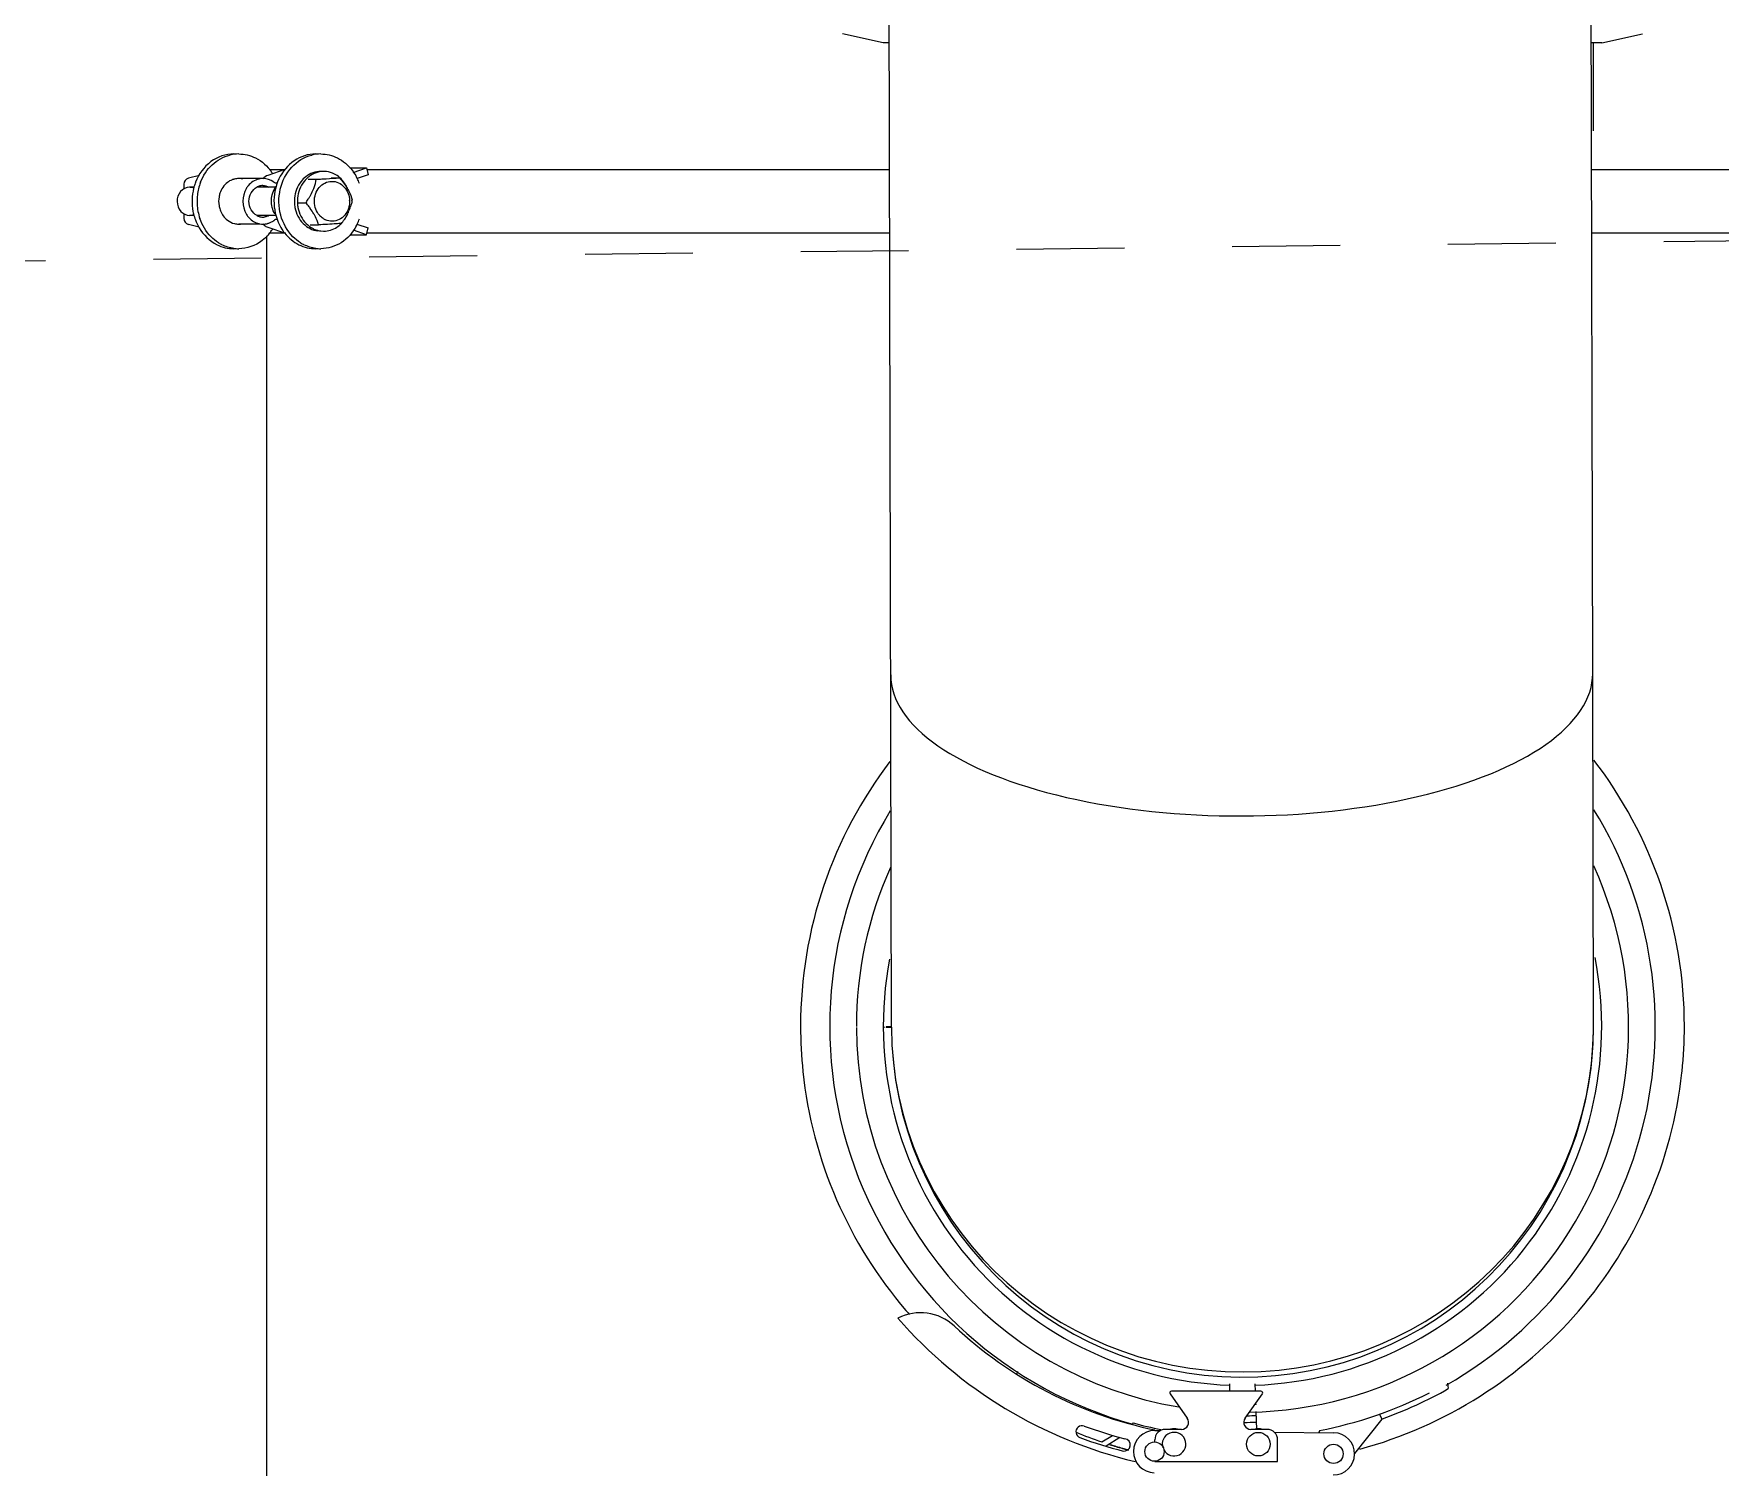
# Model space of a CAD drawing. Header units: millimetres. Extents: x 11802 to 19889, y -472 to 9054.
# Drawn here: x 15472.1 to 15952.6, y 6431.7 to 6840.2 of the extents above; entities that cross this region are included whole.
import ezdxf

# ---------------------------------------------------------------- set-up
doc = ezdxf.new("R2010")
doc.units = ezdxf.units.MM
doc.header["$LTSCALE"] = 307.34
doc.linetypes.add('DASHED', pattern=[0.2, 0.1, -0.1])
doc.layers.get('0').update_dxf_attribs({"linetype": 'CONTINUOUS'})

msp = doc.modelspace()

# ---------------------------------------------------------------- linework, layer by layer
at = {"color": 0, "linetype": 'Continuous'}
for p, q in [((15716.44368298864, 6557.116817972765), (15715.73183304174, 6882.296498837265)), ((15916.22346769764, 6657.920096446966), (15915.73135388004, 6882.734293820266)), ((15714.09943826414, 6837.609066835265), (15702.45485291614, 6840.170875611764)), ((15715.82969102104, 6837.609066835265), (15714.09943826424, 6837.609066835265)), ((15918.78699596884, 6837.609066835265), (15915.83013210654, 6837.609066835265)), ((15916.44321711654, 6812.478325181365), (15916.44321711654, 6837.609066835265)), ((15918.78699596884, 6837.609066835265), (15930.43158131674, 6840.170875611764)), ((15519.27924885974, 6799.788094461465), (15516.20250635704, 6799.011139284065)), ((15537.37284845124, 6798.921697981965), (15530.49124678704, 6798.921697981965)), ((15543.60941572214, 6801.466339059265), (15538.77153548854, 6799.818682687865)), ((15539.14254001764, 6801.472999855265), (15543.62897327904, 6801.472999855265)), ((15555.46333940884, 6800.876324510165), (15554.70465829984, 6800.921683217265)), ((15556.83608044334, 6799.116460765365), (15559.19635551594, 6799.116460765365)), ((15562.16341866744, 6801.925996657665), (15566.88674605414, 6801.925996657665)), ((15563.09571890714, 6800.634871261465), (15566.88674605414, 6801.925996657665)), ((15567.39302239804, 6800.010351667865), (15564.21055425164, 6798.926485663565)), ((15566.88674605414, 6801.925996657665), (15567.39302239804, 6800.010351667865)), ((15567.00646633954, 6801.472999855265), (15715.90879215464, 6801.472999855265)), ((15915.90923324024, 6801.472999855265), (16106.93496001384, 6801.472999855265)), ((15514.84321711644, 6797.265924676465), (15514.84321711644, 6795.869798846565)), ((15517.85203569324, 6796.421697983866), (15516.44906426984, 6796.421697983866)), ((15541.12230565794, 6796.421697983866), (15535.74611090964, 6796.421697983866)), ((15550.23007442294, 6798.715736073966), (15552.59035019924, 6798.715736073966)), ((15547.23277772134, 6792.020974536465), (15549.59305279404, 6792.020974536465)), ((15549.77286336774, 6792.275724831465), (15549.59305279404, 6792.020974536465)), ((15562.75676891944, 6792.567671105665), (15562.80506565954, 6792.822421348065)), ((15514.84321711644, 6788.967223375665), (15514.84321711644, 6787.577471287365)), ((15519.18486455604, 6785.079135922465), (15516.20250635694, 6785.832256679765)), ((15517.83727595974, 6788.421697979965), (15516.44906426984, 6788.421697979965)), ((15536.44321711654, 6785.921697981865), (15530.49124678704, 6785.921697981865)), ((15541.12243987484, 6788.421697979965), (15535.74539586874, 6788.421697979965)), ((15538.77153548854, 6785.024713275964), (15543.81234832084, 6783.307943331465)), ((15550.84148906234, 6785.726936523765), (15553.20176483864, 6785.726936523765)), ((15559.80777027654, 6786.127658643865), (15559.59458093884, 6786.127658643865)), ((15559.80777027654, 6786.127658643865), (15559.59755654534, 6786.110418238665)), ((15564.13275511684, 6785.943406665265), (15567.39302239804, 6784.833044295965)), ((15566.88674605414, 6782.917399306165), (15567.39302239804, 6784.833044295965)), ((15538.44321711644, 6782.580348788365), (15538.44321711644, 6335.921697981965)), ((15543.76724619534, 6783.370396108465), (15539.29237315284, 6783.370396108465)), ((15553.91806485364, 6783.967071453665), (15554.67674596264, 6783.921712746565)), ((15562.15391814194, 6782.917399306165), (15566.88674605414, 6782.917399306165)), ((15566.88674605414, 6782.917399306265), (15563.14308666554, 6784.192392473965)), ((15715.94841839514, 6783.370396108465), (15567.00646633954, 6783.370396108465)), ((16106.93496001384, 6783.370396108465), (15915.94885948064, 6783.370396108465)), ((15916.44312767284, 6557.554612789065), (15916.22350679934, 6657.884838513065)), ((15714.93504515564, 6557.288081476165), (15716.44330375034, 6557.290066816166)), ((15714.93928691294, 6557.110928387165), (15716.40500324684, 6557.115415898865)), ((15752.30019571314, 6458.452303101265), (15752.45429276954, 6459.117782397165)), ((15821.71083032144, 6453.421697981965), (15796.21560391154, 6453.421697981965)), ((15812.81197531064, 6453.421697981965), (15812.88397578014, 6455.483815910965)), ((15820.00296578014, 6455.483833625965), (15820.07497714364, 6453.421697981965)), ((15874.85207204014, 6455.746159931765), (15875.08057037984, 6454.149276457865)), ((15795.80782220144, 6452.632364131665), (15800.72298910794, 6445.705019942965)), ((15817.20344512514, 6445.705019942965), (15822.11861203154, 6452.632364131665)), ((15820.19711117884, 6449.924236814965), (15820.21012287224, 6449.551630668665)), ((15785.08303600434, 6444.202597249165), (15785.34894276704, 6444.361300548865)), ((15820.27647361984, 6447.651593854765), (15820.45470606044, 6442.547684541865)), ((15856.11170933504, 6445.484470169765), (15848.38291059414, 6435.642155287265)), ((15855.48601937214, 6446.854221041065), (15856.11170933504, 6445.484470169765)), ((15776.34292656684, 6438.986166522964), (15779.43822672454, 6440.833559735265)), ((15781.52945755314, 6440.253179072565), (15777.59460980144, 6437.733998348265)), ((15791.46205288264, 6442.198570636265), (15793.02258569504, 6442.179144423265)), ((15791.46321711654, 6438.926230661766), (15791.46321711654, 6439.547684541865)), ((15799.09186226764, 6442.547684541865), (15794.46321711654, 6442.547684541865)), ((15823.46321711654, 6442.547684541865), (15818.83457196544, 6442.547684541865)), ((15825.47274901354, 6441.775190221965), (15842.45810176284, 6441.563748925465)), ((15826.46321711654, 6433.401219339265), (15826.46321711654, 6439.547684541865)), ((15838.39317035664, 6442.236165393065), (15838.32743493304, 6441.615169320665)), ((15791.46321711654, 6433.401219339265), (15826.46321711654, 6433.401219339265))]:
    msp.add_line(p, q, dxfattribs=at)
at = {"color": 0, "linetype": 'DASHED'}
msp.add_line((15198.88988850224, 6772.315504492865), (15967.35698039474, 6781.336182595165), dxfattribs=at)
at = {"color": 0, "linetype": 'Continuous'}
for centre, radius in [((15791.38736797544, 6436.199035473965), 2.75), ((15820.96321711654, 6438.334810381865), 3.3577770424), ((15842.38341685574, 6435.564213763165), 2.7499999999)]:
    msp.add_circle(centre, radius, dxfattribs=at)
for centre, radius, start, end in [((15530.50009176944, 6795.340576039966), 10.5811669171, 90.0742602102054, 103.9333955545093), ((15553.84756450274, 6795.341080101665), 10.5806620003, 90.0737514651005, 103.9010478376951), ((15516.64321711644, 6797.265924676565), 1.8, 104.1723377001271, 180), ((15530.49377817974, 6793.843160714665), 5.0786069551, 97.71219080289862, 103.6022517007043), ((15530.49254400444, 6793.849992293465), 5.0716715567, 90.02599279698846, 97.70873120879635), ((15530.49103228974, 6793.862060273365), 5.0596031165, 78.36148201780546, 90.00893588841248), ((15530.48940865494, 6793.863083155065), 5.0589291307, 77.05727222588759, 78.34113425520749), ((15537.37621699534, 6793.832477463266), 5.0891877427, 90.04922253849952, 103.5831110666928), ((15528.72180502174, 6793.066226669465), 13.5238650267, 32.48496251690043, 34.56104227930053), ((15555.04795835354, 6793.536424115266), 7.4724706472, 123.3625735551075, 129.7983376660075), ((15530.59373631564, 7259.720310239365), 461.5290547991, 272.7317689944999, 272.8797093578), ((15554.69748625114, 6794.235026846465), 6.6863051352, 89.93854555990869, 103.5931175761094), ((15551.72924779324, 6792.863250626565), 13.920044463, 25.92934688430022, 29.80863627270235), ((15551.27652270684, 6792.648203461865), 14.4212282733, 19.59026132190136, 25.91122800529999), ((15531.96144220214, 6792.530874881365), 14.7697492651, 159.8312081466962, 165.7769012812021), ((15531.64062837694, 6792.643730887765), 14.429696913, 158.8478193340985, 159.8126386808981), ((15533.68625815874, 6792.445075538965), 15.0860970648, 161.1191005693028, 175.0385735692), ((15533.12629242064, 6792.619032478266), 14.4999779389, 158.9053083213043, 161.0534705211981), ((15531.95799099894, 6792.448678196765), 7.1905414626, 161.7315280172062, 170.1613579258993), ((15530.55175989764, 6793.651223195865), 5.2792285531, 108.9444740698822, 111.8255993096009), ((15538.17477206044, 6792.760735827165), 6.4538545229, 140.7868042258036, 149.8512130102075), ((15537.42278321854, 6793.252578119465), 3.6768144391, 108.274174322399, 117.7390361986739), ((15537.37792190874, 6793.369909348265), 3.5513384227, 90.13176348720506, 108.1804719383934), ((15533.75085848154, 6803.760787008165), 19.7068239048, 327.7057892931037, 330.0587444677001), ((15538.96471661034, 6801.015639836665), 13.8104370799, 336.4227220718972, 340.1015218181959), ((15553.44053612574, 6792.738257745765), 8.6774277182, 27.02480890950466, 33.83975257470567), ((15532.13933197154, 6792.367466365965), 14.9558123551, 190.9330425831988, 193.7051901248002), ((15533.93384423814, 6792.424673549565), 15.3345199815, 175.0426348336021, 190.8741535551015), ((15533.51406404014, 6792.357448516565), 14.9096010457, 190.9247820629999, 198.7499366593993), ((15532.16689353794, 6792.421700792165), 7.4009869986, 170.2319259239022, 189.7763133422019), ((15531.96570156884, 6792.396260233665), 7.1984025841, 189.8486789066, 191.5506020877019), ((15531.92076289724, 6792.385295950565), 7.1521787974, 191.5366308334004, 201.7348970721943), ((15555.99682226964, 6792.424781087066), 9.6454657917, 174.8011012034054, 182.6506456405023), ((15555.97736872324, 6792.418867702265), 9.625760891, 182.6208398472979, 190.6163270652976), ((15556.83235946384, 6792.425548599365), 9.6290831778, 174.7968173748017, 181.5783071942046), ((15556.92284628574, 6792.425933833065), 9.7195464253, 181.5659195548014, 183.2181150867981), ((15556.81950837834, 6792.417500782865), 9.615898424, 183.2025119908047, 190.6190560725018), ((15529.33485394674, 6806.567821082265), 24.9394515644, 325.0352897147001, 327.6747627714977), ((15549.00326699144, 6795.192214173465), 13.9997851623, 335.3431891137031, 342.2256843936992), ((15555.74595388304, 6792.423992927065), 6.3294935322, 1.000508928395024, 2.296347461999748), ((15516.64321711644, 6787.577471287365), 1.8, 180, 255.8276622998729), ((15532.01127968864, 6792.333754142865), 14.8234189093, 193.695861714999, 200.5741748552959), ((15530.49375528174, 6791.000122785065), 5.0784919608, 256.4085579085138, 262.2886663582099), ((15530.49253881064, 6790.993422245265), 5.0716887966, 262.2921275538979, 269.9743298264859), ((15530.49102375754, 6790.981498276965), 5.0597643759, 269.9914254939773, 281.6497159295918), ((15538.17453490604, 6792.082494794366), 6.4535664893, 210.1576671501055, 219.2160069038152), ((15537.42295155294, 6791.591185627765), 3.6772215878, 242.2507197744116, 251.6432246879256), ((15537.39047398534, 6791.060298552665), 5.1405350408, 252.5018624149023, 256.4023815730131), ((15537.37574795454, 6791.001965760265), 5.0803751917, 256.409138503612, 260.2040206599015), ((15537.37801948524, 6791.474055513665), 3.5519058426, 251.736098914599, 269.8649042085036), ((15537.37464381644, 6790.998865816865), 5.0771326185, 260.2103472278004, 269.9686765235983), ((15537.37293624154, 6791.414932186865), 3.4927741934, 269.9460031788927, 279.5739964915999), ((15537.37262552164, 6790.981497636565), 5.0597637362, 269.9914237773986, 281.6496915119164), ((15539.83559388514, 6788.140262177165), 3.2922431907, 241.142438667678, 251.1433425977122), ((15537.28832337784, 6791.680056610165), 3.771735392, 294.9537872469251, 297.8659805730129), ((15537.28565568404, 6791.265898237465), 5.3572020365, 287.4997276590992, 296.2969555911951), ((15537.21257483654, 6791.414262138765), 5.5225882944, 296.2947665638826, 305.8429892097909), ((15528.82815377034, 6791.700971521765), 13.3929397643, 324.0573435737982, 326.4931243935987), ((15528.67464058214, 6791.803533165865), 13.5775599163, 326.4898626740969, 327.5224085046031), ((15554.77915222864, 6790.860092988665), 6.9502257102, 243.3032661193029, 253.0294387821036), ((15539.61701910284, 6781.844839078965), 14.1289932627, 28.34211852940157, 29.84596499120001), ((15557.52726379404, 6791.934502638365), 5.3561287902, 220.715789156706, 222.4548197341028), ((15557.18030259724, 6791.495532559165), 4.7941806698, 236.2623435353138, 245.9435211403127), ((15536.00316256414, 6803.115107646565), 29.2443630801, 324.4875790302007, 325.6478392585985), ((15540.28764670934, 6800.194852947265), 24.0593233515, 325.6318328113974, 327.5812175365975), ((15553.33715696674, 6792.162961581265), 8.7958656746, 326.216824220296, 337.3554473718941), ((15547.55873280904, 6795.883551040264), 15.6013364216, 332.9340818816025, 333.8207252964), ((15551.58771805634, 6792.057604306465), 14.0810466833, 331.5967383735991, 333.9607980364011), ((15551.35011426504, 6792.169792089166), 14.343781535, 333.9747974485003, 340.5726406856976), ((15530.76842137204, 6790.197778832266), 11.3289457688, 237.8084572101901, 243.5401737700008), ((15529.20846764224, 6791.415713175065), 12.9174493317, 318.7710745577943, 321.9175293817993), ((15529.04120997684, 6791.546733933165), 13.1299147749, 321.9176784217988, 324.0565265846987), ((15554.11678103694, 6790.199295883365), 11.3306729285, 237.7802992320038, 243.5088706852983), ((15554.73355193804, 6790.720293388464), 6.8032044575, 253.0531031575027, 256.2809396464057), ((15554.69846148604, 6790.569586482565), 6.6484752846, 256.2666984250983, 263.259093190198), ((15530.49027299604, 6789.378152088664), 10.4564918271, 262.4152933135043, 270.0320158452961), ((15553.83779899144, 6789.378419815265), 10.4567588103, 262.4148430881001, 270.0319164360011), ((15816.44321711654, 6557.421697981965), 117.6, 148.5692056959002, 254.6167171803004), ((15816.44321711654, 6557.421697981965), 117.6000000001, 299.5872112553997, 31.62322272579948), ((15816.44321711654, 6557.421697981965), 110, 155.7382892277995, 180.0754191243024), ((15816.44321711654, 6557.421697981965), 110, 271.1151984972001, 24.51184080900051), ((15816.44321711654, 6557.421697981965), 102.3437871518, 169.2549697873, 268.0002851513004), ((15816.44321711654, 6557.421697981965), 102.3437871617, 272.0000000000005, 11.0099633222002), ((15814.80463424914, 6557.438595657565), 124.2672153829, 180.0077909970263, 185.9840135464), ((15816.44321711654, 6557.421697981965), 110, 180.1754191243005, 260.5290186681008), ((15816.44321711654, 6557.421697981965), 102.0000081893, 180.0924250525988, 180.1910981407987), ((15816.44321711654, 6557.421697981965), 100, 180.1754191243005, 358.9660929742997), ((15818.08240881694, 6557.438670529766), 124.2666065601, 354.0159809210997, 359.9921744434396), ((15817.77674726944, 6557.462495818865), 124.5730866411, 353.8739799348997, 354.0197386423997), ((15724.73120046714, 6461.784117845566), 14, 46.89908482299576, 117.3789919471969), ((15815.44300888684, 6558.717766662065), 128.7582933742, 221.0170013573001, 256.725983549), ((15815.64145584344, 6557.913441550465), 125.2342384527, 220.5765382222006, 220.7725343609005), ((15815.65836680604, 6557.928054842865), 125.2565885858, 220.7725448508997, 221.2899053892002), ((15815.44300888684, 6558.717766662065), 118.7582933743, 226.8990848230002, 258.3743179127995), ((15796.21560391154, 6452.921697981965), 0.5, 90, 215.3568902561091), ((15821.71083032144, 6452.921697981965), 0.5, 324.6431097435153, 90), ((15816.44321711654, 6557.421697981965), 117.2582933743, 280.7890267183005, 297.0100565859), ((15816.44321711654, 6557.421697981965), 118.7582933743, 289.6423701843007, 299.5875928390007), ((15770.75128539184, 6441.851246014265), 1.75, 69.76123581121428, 249.7612358116569), ((15813.89200808774, 6558.859948603365), 122.9582933742, 249.7612358115, 255.4356999223998), ((15816.44321711654, 6557.421697981965), 117.2582933742, 254.6224931409, 258.5798799272), ((15799.09186226764, 6444.547684541865), 2, 270, 35.35689025607898), ((15818.83457196544, 6444.547684541865), 2, 144.643109743921, 270), ((15816.44321711654, 6557.421697981965), 112.89, 270.2202550621997, 271.9612894907003), ((15816.44321711654, 6557.421697981965), 110.9999954776, 270.7049880386002, 272.0057561019008), ((15816.44276488904, 6557.379591030064), 124.9999999999, 247.7116561578001, 251.2887658569997), ((15813.89200808774, 6558.859948603365), 126.4582933743, 249.7612358114992, 255.6100157530999), ((15782.71832818264, 6438.110935619865), 1.7602502659, 261.7097406685206, 81.709740668462), ((15791.38736797544, 6436.199035473965), 6, 89.28679325289703, 269.286793252897), ((15794.46321711654, 6439.547684541865), 3, 90, 180), ((15796.96321711654, 6438.334810381865), 3.3577770424, 209.0963417656101, 198.9921193107039), ((15796.96321711654, 6438.334810381865), 4.4, 77.53114759738669, 102.893771791194), ((15820.96321711654, 6438.334810381865), 4.4, 73.23013841128736, 106.7698615887126), ((15823.46321711654, 6439.547684541865), 3, 0, 90), ((15816.44321711654, 6557.421697981965), 117.6000000001, 280.6034512475001, 280.6813052405004), ((15842.38341685574, 6435.564213763165), 5.9999999999, 269.2867932529025, 89.28679325288513), ((15816.42703133994, 6559.114935000565), 126.6921225911, 252.6565456174001, 254.3392020024), ((15816.46717806374, 6557.508448045765), 125.0898758205, 252.4437858662995, 254.1210033082999), ((15816.44173813864, 6559.166523969665), 126.7457663842, 254.3390958517999, 254.5173664486003), ((15816.47772120934, 6557.544907377365), 125.1278285998, 254.1209276080003, 254.3028280673004), ((15816.44461804904, 6559.176972121265), 126.7566041685, 254.5173726378001, 255.1645775453998), ((15816.47882311144, 6557.548845061565), 125.1319175512, 254.3028301483996, 254.9617526917999)]:
    msp.add_arc(centre, radius, start, end, dxfattribs=at)
for centre, ratio, start_param, end_param in [((15816.22370727844, 6657.701198955465), 0.4040262258, 3.1415926536, 6.2831853072), ((15816.44321711654, 6557.421697981865), 0.9852905151, -3.140719989, -0.0008726646)]:
    msp.add_ellipse(centre, major_axis=(99.9997604192, 0.2188974915), ratio=ratio, start_param=start_param, end_param=end_param, dxfattribs=at)
for points, knots in [([(15529.06650592464, 6805.921734703265), (15526.77968039124, 6805.920384120765), (15521.95707945974, 6804.232960324665), (15519.06473529734, 6800.129121357564), (15518.18312810774, 6797.850633950366)], [0, 0, 0, 0, 0.4834803154, 1, 1, 1, 1]), ([(15519.59800318984, 6797.837724911765), (15520.32296315194, 6799.716736141965), (15522.52447628144, 6803.135278382365), (15526.10673076754, 6805.152191112566), (15527.95221242384, 6805.610405842265)], [0, 0, 0, 0, 0.5143655405, 1, 1, 1, 1]), ([(15552.41407319974, 6805.921733971665), (15550.27870862244, 6805.920478728165), (15545.78924433754, 6804.457661951165), (15541.34751548234, 6798.909012106466), (15539.96735695724, 6791.763370039465), (15541.32550357814, 6786.970510116766), (15542.52872723534, 6784.925126821665)], [0, 0, 0, 0, 0.2330308965, 0.4805735503, 0.7410313033, 1, 1, 1, 1]), ([(15545.93466322644, 6782.335038638665), (15544.27134886304, 6784.013576625565), (15541.84503880564, 6788.457524779065), (15541.74749958984, 6795.893871916565), (15544.99129902444, 6802.471623480065), (15549.15027505884, 6805.078001425065), (15551.30560494764, 6805.611856605265)], [0, 0, 0, 0, 0.2513977172, 0.51137199, 0.7637739613, 1, 1, 1, 1]), ([(15558.61493936244, 6804.785091243065), (15560.22387109404, 6803.984119381465), (15562.15493498314, 6802.344247280065), (15563.49660491474, 6800.325546429365), (15563.80753860574, 6799.782970917166)], [0, 0, 0, 0, 0.7418701883, 1, 1, 1, 1]), ([(15529.29938981874, 6798.779321677065), (15529.22159482844, 6798.760499364365), (15529.06664009264, 6798.719112399165), (15528.91378324514, 6798.670553485165), (15528.83784942634, 6798.644495170465)], [0, 0, 0, 0, 0.4992483123, 1, 1, 1, 1]), ([(15553.78061076934, 6798.774069038966), (15554.31922155594, 6798.801209356665), (15556.12560084324, 6798.895963839565), (15557.93110582454, 6799.011463585765), (15559.19635551594, 6799.116460765365)], [0, 0, 0, 0, 0.2981349109, 1, 1, 1, 1]), ([(15516.44906431694, 6796.421349083965), (15515.52001838064, 6796.421183785866), (15513.53270862604, 6795.416982690565), (15512.90838291864, 6793.359217794265), (15512.92612340634, 6792.342483877165)], [0, 0, 0, 0, 0.4774291681, 1, 1, 1, 1]), ([(15535.71082466924, 6788.336868473565), (15534.32699644744, 6789.063624454266), (15532.49028254254, 6792.422095613965), (15534.32748893874, 6795.780357082765), (15535.71142771344, 6796.506840978365)], [0, 0, 0, 0, 0.5000045751, 1, 1, 1, 1]), ([(15540.79772623954, 6788.774562751464), (15540.09612542514, 6789.949229600665), (15539.41571146184, 6792.767564408265), (15540.34870083404, 6795.519299450365), (15541.15867270714, 6796.609729046664)], [0, 0, 0, 0, 0.5018155663, 1, 1, 1, 1]), ([(15561.39505550324, 6796.206839219265), (15561.35990570644, 6796.287076183065), (15561.28737137784, 6796.446287374565), (15561.21017265144, 6796.603290682365), (15561.17047433194, 6796.681074902765)], [0, 0, 0, 0, 0.5007702243, 1, 1, 1, 1]), ([(15561.35507160934, 6796.177651651466), (15561.52476996074, 6795.892665607265), (15562.11314820194, 6794.822846673866), (15562.55997521744, 6793.676679738465), (15562.80506565954, 6792.822421348065)], [0, 0, 0, 0, 0.2717819645, 1, 1, 1, 1]), ([(15512.92612340634, 6792.342483877165), (15512.94340301194, 6791.352163804764), (15513.60509338574, 6789.372535292065), (15515.54286716144, 6788.421885647065), (15516.44906422064, 6788.422046879865)], [0, 0, 0, 0, 0.5222162614, 1, 1, 1, 1]), ([(15550.87335777454, 6790.409498979865), (15550.82341539064, 6790.478414215665), (15550.72270485554, 6790.615582152765), (15550.62037541764, 6790.751545923766), (15550.56884466024, 6790.819214571366)], [0, 0, 0, 0, 0.5001569037, 1, 1, 1, 1]), ([(15561.72659240284, 6789.351753997566), (15561.69962939644, 6789.292988699465), (15561.64475179604, 6789.175544734865), (15561.58831401384, 6789.058842991165), (15561.55965316444, 6789.000533726565)], [0, 0, 0, 0, 0.4987785056, 1, 1, 1, 1]), ([(15518.13332767554, 6787.124512731565), (15518.42375439984, 6786.351440633165), (15519.77685292474, 6783.485011149565), (15522.20365282274, 6781.098122592565), (15524.30071786644, 6780.055574123266)], [0, 0, 0, 0, 0.2606982432, 1, 1, 1, 1]), ([(15538.39433051774, 6786.025962552765), (15538.47893050514, 6786.043434832465), (15538.64752344074, 6786.082800455565), (15538.81390913494, 6786.130631811366), (15538.89657311994, 6786.156636189466)], [0, 0, 0, 0, 0.4992131346, 1, 1, 1, 1]), ([(15540.71897960674, 6787.098337093165), (15540.68202607694, 6787.071648505065), (15540.61059318654, 6787.005664202165), (15540.55752975264, 6786.924227908065), (15540.53439266124, 6786.879226170066)], [0, 0, 0, 0, 0.4739156485, 1, 1, 1, 1]), ([(15542.52872723534, 6784.925126821665), (15542.83888552114, 6784.397882719865), (15544.17224102884, 6782.435363098565), (15546.06747196984, 6780.842531157565), (15547.64276675804, 6780.058304720766)], [0, 0, 0, 0, 0.2579501994, 1, 1, 1, 1]), ([(15553.20176483864, 6785.726936523765), (15553.13602470394, 6785.952847346665), (15552.83217829674, 6786.924231295265), (15552.42383663364, 6787.863676625465), (15552.05235030494, 6788.552371301265)], [0, 0, 0, 0, 0.2311716157, 1, 1, 1, 1]), ([(15559.59755654534, 6786.110418238665), (15559.18325712154, 6786.076844654065), (15557.05334634314, 6785.917335831065), (15554.91996544494, 6785.809068059765), (15553.20176483864, 6785.726936523765)], [0, 0, 0, 0, 0.1946126293, 1, 1, 1, 1]), ([(15563.97370940514, 6785.359612517565), (15562.95869052474, 6783.482820425365), (15560.08367280524, 6780.207180149665), (15555.86145006594, 6778.922847599565), (15553.84362389624, 6778.921662627365)], [0, 0, 0, 0, 0.5139537767, 1, 1, 1, 1]), ([(15538.92345235474, 6782.902219810265), (15538.38049611094, 6782.282723083565), (15536.08723350834, 6780.100256703965), (15532.83230652734, 6778.923040290865), (15530.49611589424, 6778.921661894065)], [0, 0, 0, 0, 0.2606871771, 1, 1, 1, 1]), ([(15715.99528153284, 6632.786597696565), (15707.92228429764, 6622.181047675866), (15695.00161823854, 6598.022911465965), (15690.53742001494, 6570.964165896665), (15690.53742001504, 6557.421697981965)], [0, 0, 0, 0, 0.496020056, 1, 1, 1, 1]), ([(15942.34901421794, 6557.421697981965), (15942.34901421794, 6571.058343699266), (15937.82174586074, 6598.306665731265), (15924.72485153214, 6622.593240083065), (15916.54842632494, 6633.234741862665)], [0, 0, 0, 0, 0.5040041904, 1, 1, 1, 1]), ([(15691.21454821424, 6544.483617736865), (15692.52547843764, 6531.969544184165), (15698.97029856814, 6507.382344984066), (15712.46012601174, 6485.866134793465), (15720.52132713584, 6476.453171507465)], [0, 0, 0, 0, 0.5037944001, 1, 1, 1, 1]), ([(15849.84672213654, 6436.901269032265), (15861.90167212954, 6440.194556224766), (15885.03971315064, 6450.382810053165), (15913.61555919044, 6475.065672142765), (15933.78215166074, 6507.094174811965), (15940.29653462864, 6531.665542200364), (15941.63846967364, 6544.168601041165)], [0, 0, 0, 0, 0.2509025843, 0.4988503699, 0.7475280647, 1, 1, 1, 1])]:
    msp.add_open_spline(points, degree=3, knots=knots, dxfattribs=at)
for points in [[(15530.48637767974, 6805.921734069765), (15532.12248027594, 6805.922699401365), (15533.79686961154, 6805.516162937665), (15535.26191291584, 6804.787821840665)], [(15535.26191291584, 6804.787821840665), (15537.09055395154, 6803.878719417466), (15538.70046414734, 6802.419813973465), (15539.85900915844, 6800.738097971665)], [(15553.83394501594, 6805.921733336465), (15555.47202837644, 6805.922695304065), (15557.14852121904, 6805.515115797165), (15558.61493936244, 6804.785091243065)], [(15536.18099275254, 6798.779322001965), (15535.02198354344, 6798.498902809165), (15533.92881310074, 6797.764328430465), (15533.17433263874, 6796.840912758666)], [(15538.77153548854, 6799.818682687865), (15538.22186823124, 6799.631480294665), (15537.71252215484, 6799.281439636565), (15537.32338739214, 6798.850448956665)], [(15540.44641507244, 6797.905880277365), (15539.57141476354, 6798.537823233264), (15538.45118604064, 6798.922035710065), (15537.37184489824, 6798.921663327965)], [(15549.59619922514, 6799.425296727965), (15549.10314648034, 6799.040082315365), (15548.65516400104, 6798.590657179665), (15548.26693812084, 6798.099972129165)], [(15550.26492397924, 6799.277538967665), (15549.84394358934, 6798.927124000065), (15549.45871185144, 6798.529521774365), (15549.11885573894, 6798.099972055465)], [(15553.85274018774, 6800.921328135665), (15552.34881201094, 6800.923715413965), (15550.78131300554, 6800.351207623965), (15549.59619922514, 6799.425296727965)], [(15553.12603498954, 6800.734043486866), (15552.35257077984, 6800.546745029365), (15551.60348697844, 6800.214784854665), (15550.93858305764, 6799.777485904066)], [(15557.72476653634, 6800.192613774665), (15557.02115117054, 6800.546299412765), (15556.24544218504, 6800.784219346365), (15555.46333940884, 6800.876324510165)], [(15559.23215439974, 6799.179806858565), (15558.77452566884, 6799.576064283565), (15558.26562596824, 6799.920740500465), (15557.72476653634, 6800.192613774665)], [(15559.19635551604, 6799.116460765465), (15559.98661863894, 6798.192940209965), (15560.73319755024, 6797.222007277966), (15561.35507160934, 6796.177651651466)], [(15560.64799287154, 6797.570474531365), (15560.24990886654, 6798.163799553965), (15559.77229853904, 6798.712099935065), (15559.23215439974, 6799.179806858565)], [(15517.79418617924, 6796.118160095364), (15517.37814237874, 6796.313507191465), (15516.90868690694, 6796.421430861165), (15516.44906431694, 6796.421349083965)], [(15517.64443928104, 6796.159775639465), (15517.10075198404, 6794.017159330565), (15517.03572349924, 6791.701319694565), (15517.45497512274, 6789.530921436065)], [(15527.26501046454, 6797.791682186765), (15526.27519308384, 6797.025521223865), (15525.52250399954, 6795.891215746665), (15525.12986638884, 6794.702697015366)], [(15528.58903437564, 6798.552035642865), (15528.11656349514, 6798.362850812965), (15527.66747053924, 6798.103203487965), (15527.26501046454, 6797.791682186765)], [(15532.59396868574, 6796.002166359365), (15531.39412905454, 6793.938319819865), (15531.39432472154, 6790.904005286965), (15532.59448302844, 6788.840344046065)], [(15537.36975487924, 6796.921238380065), (15537.94800788884, 6796.921779590365), (15538.54078289304, 6796.767738936065), (15539.05193250074, 6796.497363429566)], [(15540.44641507254, 6797.905880277265), (15540.67768321034, 6797.738853741265), (15541.02474637034, 6797.566789501665), (15541.27708044694, 6797.699869662065)], [(15548.26693812084, 6798.099972129165), (15547.20083074174, 6796.752501546365), (15546.54740630754, 6795.009874493865), (15546.39103657044, 6793.298789919565)], [(15549.11885573894, 6798.099972055465), (15548.05274839414, 6796.752501483565), (15547.39932397994, 6795.009874464165), (15547.24295424554, 6793.298789919465)], [(15550.82756218834, 6793.924878360465), (15551.11952842654, 6794.432508135666), (15551.38796788154, 6794.954978756765), (15551.62227809514, 6795.491663950065)], [(15551.95063147724, 6796.315194388965), (15552.23258002774, 6797.093824636365), (15552.44186968564, 6797.901049886365), (15552.59035019924, 6798.715736073966)], [(15552.03979781394, 6792.308881930165), (15552.02696471254, 6793.044366190765), (15552.14265573724, 6793.793218344365), (15552.38098385064, 6794.489136081265)], [(15552.38098385064, 6794.489136081265), (15552.61344875534, 6795.167933257365), (15552.97252039714, 6795.817583797365), (15553.43580965604, 6796.365460244066)], [(15553.43580965604, 6796.365460244066), (15553.87731720504, 6796.887578083965), (15554.43118448544, 6797.335092347265), (15555.04338357424, 6797.639638288365)], [(15555.04338357424, 6797.639638288365), (15555.63238468184, 6797.932644109465), (15556.30058010644, 6798.102603655065), (15556.95827172774, 6798.117315797465)], [(15556.95827172774, 6798.117315797465), (15557.61455209854, 6798.131996371065), (15558.28852428794, 6797.992536276865), (15558.88826289824, 6797.725641084765)], [(15558.88826289824, 6797.725641084765), (15560.13822002974, 6797.169386171265), (15561.16854959504, 6795.974204482265), (15561.65794755594, 6794.696588735966)], [(15561.65794755594, 6794.696588735966), (15561.90365573004, 6794.055146275565), (15562.04285217474, 6793.363944703665), (15562.07036452454, 6792.677603675165)], [(15525.27705253094, 6789.736754065065), (15525.69017549114, 6788.702249687265), (15526.38479468834, 6787.732794319765), (15527.26579839894, 6787.051103517665)], [(15546.51637303754, 6790.645499898465), (15546.83073178344, 6788.972597830565), (15547.64484747654, 6787.311815963665), (15548.83674750834, 6786.096580569065)], [(15547.36829073284, 6790.645499790565), (15547.68264949624, 6788.972597732165), (15548.49676520624, 6787.311815880365), (15549.68866524834, 6786.096580504465)], [(15550.56884466024, 6790.819214571366), (15550.25622129764, 6791.229742209965), (15549.92946732394, 6791.629705354265), (15549.59305279404, 6792.020974536465)], [(15551.87203427714, 6788.876414556566), (15551.56850282704, 6789.405409466765), (15551.23124456994, 6789.915652852165), (15550.87335777454, 6790.409498979865)], [(15552.45633267924, 6790.146807227865), (15552.19379350744, 6790.832188464965), (15552.05260209664, 6791.575049314865), (15552.03979781394, 6792.308881930165)], [(15553.46756130264, 6788.440660727465), (15553.03629875354, 6788.941729888065), (15552.69281592814, 6789.529447233265), (15552.45633267924, 6790.146807227865)], [(15561.73329638454, 6790.354259882565), (15561.50083147984, 6789.675462706466), (15561.14175983794, 6789.025812166465), (15560.67847057914, 6788.477935719765)], [(15562.07448242124, 6792.534514033665), (15562.08731552264, 6791.799029773065), (15561.97162449794, 6791.050177619465), (15561.73329638454, 6790.354259882565)], [(15562.75676891944, 6792.567671105665), (15562.64664316784, 6792.011033279265), (15562.50785608914, 6791.458911830465), (15562.33479107524, 6790.918521368065)], [(15516.44906422064, 6788.422046879865), (15516.88973278344, 6788.422125284666), (15517.33928558594, 6788.520453651365), (15517.74133554084, 6788.700854932165)], [(15522.59160407864, 6782.330518419865), (15521.15192231374, 6783.781903258165), (15520.05330443504, 6785.629272723165), (15519.39570829304, 6787.564929936465)], [(15527.26579839894, 6787.051103517665), (15527.86197172734, 6786.589804808566), (15528.56762833254, 6786.240976498465), (15529.30032523754, 6786.063848347265)], [(15533.17451883724, 6788.002254636865), (15533.85905063304, 6787.164531847066), (15534.81303108824, 6786.482785223765), (15535.84484464764, 6786.157632904566)], [(15537.32338739204, 6785.992947007166), (15537.58715410374, 6785.700809153465), (15537.90182685284, 6785.446624122165), (15538.24664604674, 6785.256842333765)], [(15538.87956999184, 6788.260418898265), (15538.58642869874, 6788.124024800765), (15538.27265978824, 6788.024668332565), (15537.95385877074, 6787.970806669266)], [(15541.32000025874, 6787.248398246065), (15541.11373297004, 6787.238804126166), (15540.88637715434, 6787.219234994565), (15540.71897960674, 6787.098337093165)], [(15548.83674750834, 6786.096580569065), (15549.40672025764, 6785.515448728866), (15550.07744138554, 6785.016362648165), (15550.80471995294, 6784.650782238365)], [(15549.68866524834, 6786.096580504465), (15550.25863800864, 6785.515448666865), (15550.92935914804, 6785.016362590765), (15551.65663772614, 6784.650782189165)], [(15550.80471995294, 6784.650782238365), (15551.50833534564, 6784.297096573465), (15552.28404436664, 6784.059176621665), (15553.06614717854, 6783.967071453665)], [(15554.51765735884, 6787.508743295965), (15554.17298113084, 6787.738513839865), (15553.85508838604, 6788.013449238165), (15553.57545926614, 6788.319069525965)], [(15554.67674640004, 6783.922067828265), (15555.98872774524, 6783.919985239365), (15557.34666386814, 6784.344981158565), (15558.44282120484, 6785.065910059765)], [(15559.07089666084, 6787.203757675465), (15557.92312565644, 6786.632784919765), (15556.39722536644, 6786.596544827364), (15555.22601733694, 6787.117754879066)], [(15558.44282120484, 6785.065910059765), (15558.87028456804, 6785.347047340365), (15559.26986859224, 6785.674863503566), (15559.63222706924, 6786.036055186165)], [(15560.67847057914, 6788.477935719765), (15560.23696303014, 6787.955817879865), (15559.68309574964, 6787.508303616565), (15559.07089666084, 6787.203757675465)], [(15561.45146740354, 6788.784704399765), (15561.19125829584, 6788.275385627065), (15560.90371322554, 6787.779547915565), (15560.59737811184, 6787.296564282164)], [(15524.73291002774, 6780.610411360165), (15523.95792403824, 6781.097868470365), (15523.23636434344, 6781.680516943465), (15522.59160407864, 6782.330518419865)], [(15524.30071786644, 6780.055574123266), (15525.76576381754, 6779.327231710366), (15527.44015651454, 6778.920694988565), (15529.07626206594, 6778.921661260565)], [(15529.11010169664, 6779.013146130465), (15527.93839643944, 6779.169304917365), (15526.77905755664, 6779.529356076965), (15525.72058065824, 6780.055574123266)], [(15548.07563785044, 6780.613434523365), (15547.30069990874, 6781.101393281665), (15546.57925303144, 6781.684549171665), (15545.93466322644, 6782.335038638665)], [(15547.64276675804, 6780.058304720766), (15549.10918756524, 6779.328278840565), (15550.78568379354, 6778.920699066565), (15552.42377012904, 6778.921661992165)], [(15552.45751100314, 6779.013160055565), (15551.28385033644, 6779.169590092765), (15550.12258587384, 6779.530628391665), (15549.06262954984, 6780.058304720766)]]:
    msp.add_open_spline(points, degree=3, dxfattribs=at)

doc.saveas('drawing.dxf')
